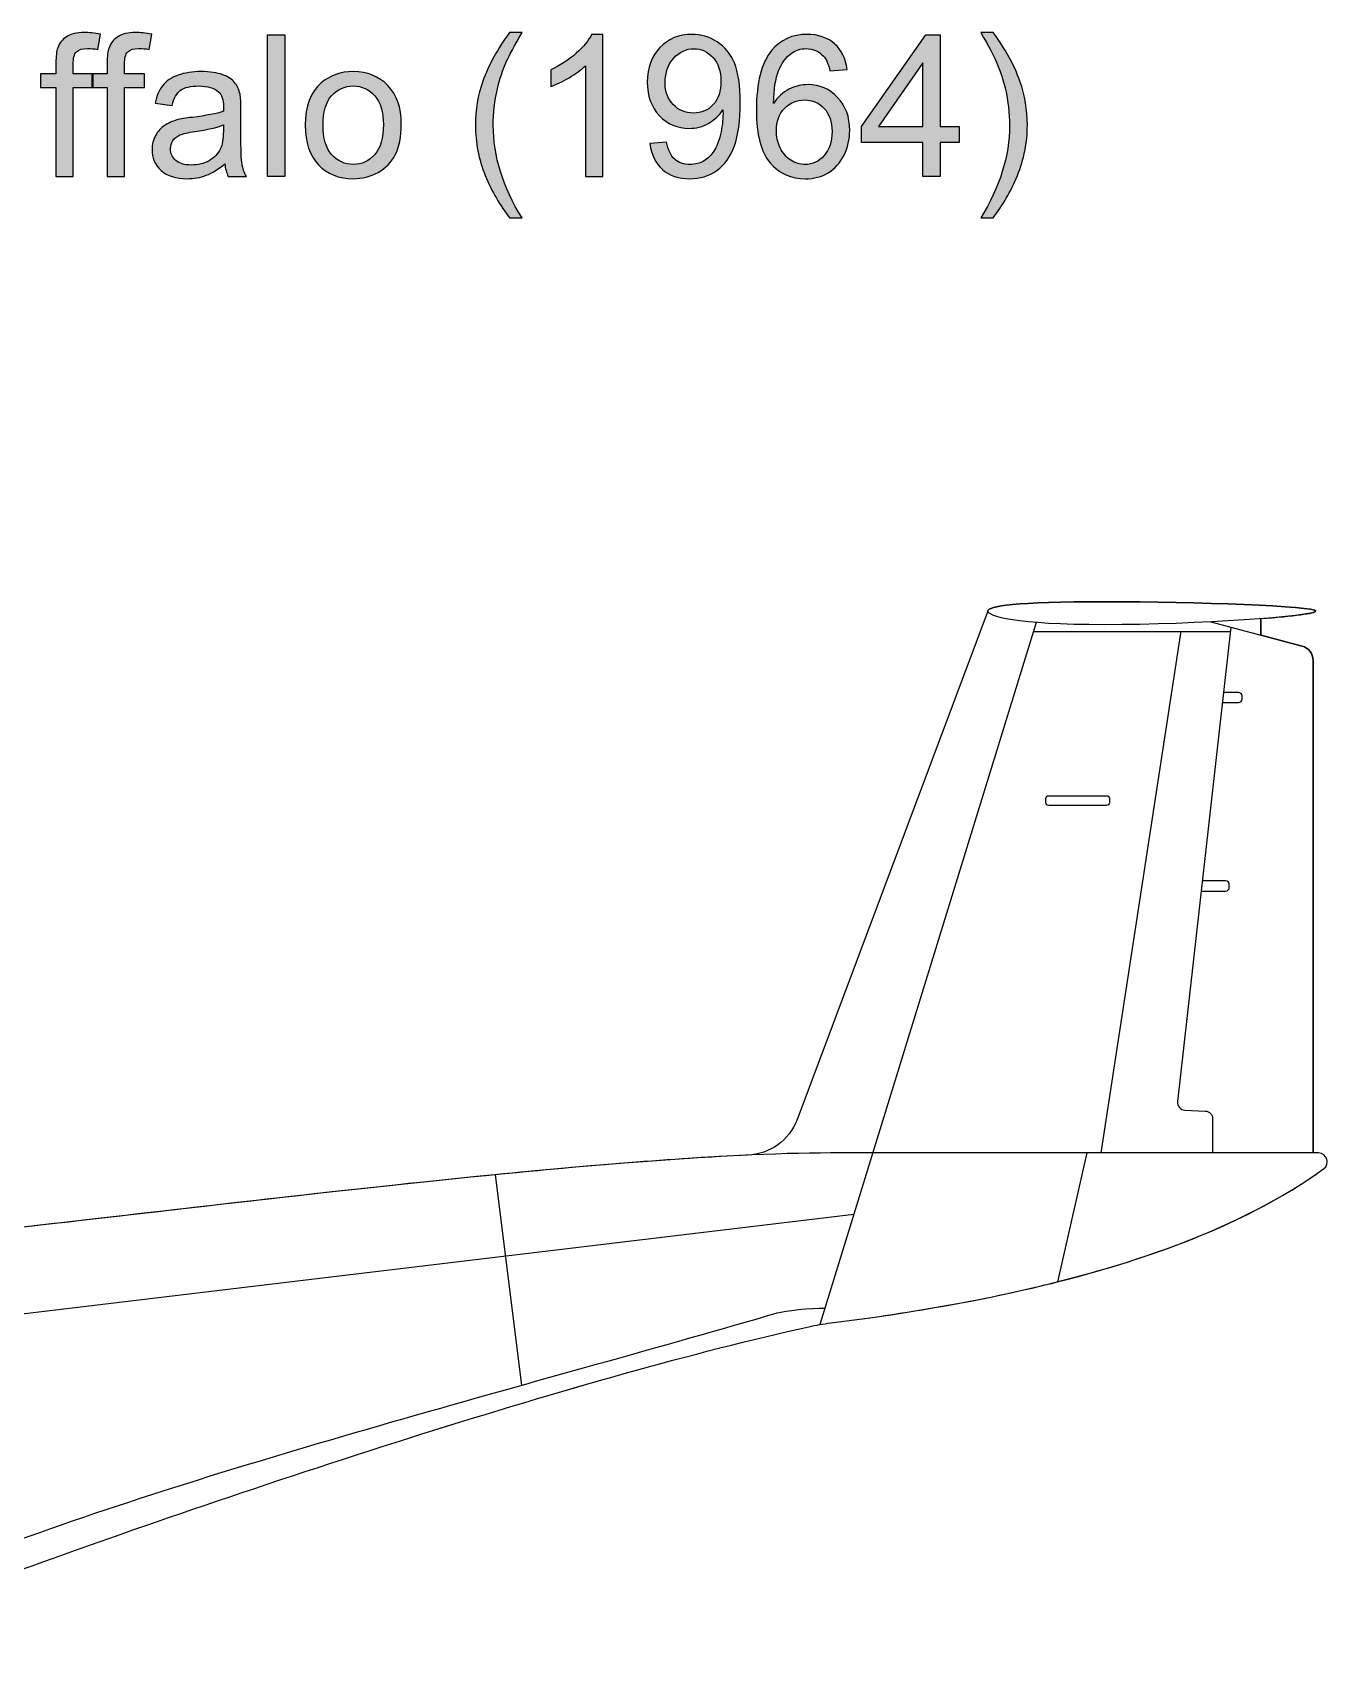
# Model space of a CAD drawing. Extents: x 65 to 355, y 40 to 244.
# Drawn here: x 152.4 to 194.1, y 191.6 to 243.9 of the extents above; entities that cross this region are included whole.
import ezdxf

# ---------------------------------------------------------------- set-up
doc = ezdxf.new("R2010")
doc.units = 0
doc.header["$MEASUREMENT"] = 0
for name, color, linetype in [('4-VIEW', 7, 'CONTINUOUS'), ('SOLIDS', 7, 'CONTINUOUS'), ('TITLE', 7, 'CONTINUOUS')]:
    doc.layers.add(name, color=color, linetype=linetype)

# ---------------------------------------------------------------- blocks, each defined once
blk = doc.blocks.new('BLOCK_29')
at = {"layer": 'TITLE'}
h = blk.add_hatch(color=7, dxfattribs=at)
h.dxf.hatch_style = 2
edge = h.paths.add_edge_path()
edge.add_spline(control_points=[(153.119, 239.259), (153.119, 239.259), (153.119, 242.118), (153.119, 242.118), (153.119, 242.118), (152.626, 242.118), (152.626, 242.118), (152.626, 242.118), (152.626, 242.552), (152.626, 242.552), (152.626, 242.552), (153.119, 242.552), (153.119, 242.552), (153.119, 242.552), (153.119, 242.902), (153.119, 242.902), (153.119, 243.123), (153.138, 243.287), (153.178, 243.395), (153.231, 243.54), (153.326, 243.657), (153.461, 243.747), (153.597, 243.837), (153.786, 243.882), (154.03, 243.882), (154.187, 243.882), (154.361, 243.863), (154.551, 243.826), (154.551, 243.826), (154.467, 243.339), (154.467, 243.339), (154.352, 243.36), (154.242, 243.37), (154.139, 243.37), (153.969, 243.37), (153.849, 243.334), (153.779, 243.262), (153.709, 243.189), (153.674, 243.054), (153.674, 242.855), (153.674, 242.855), (153.674, 242.552), (153.674, 242.552), (153.674, 242.552), (154.315, 242.552), (154.315, 242.552), (154.315, 242.552), (154.315, 242.118), (154.315, 242.118), (154.315, 242.118), (153.674, 242.118), (153.674, 242.118), (153.674, 242.118), (153.674, 239.259), (153.674, 239.259), (153.674, 239.259), (153.119, 239.259), (153.119, 239.259)], knot_values=[0, 0, 0, 0, 1, 1, 1, 2, 2, 2, 3, 3, 3, 4, 4, 4, 5, 5, 5, 6, 6, 6, 7, 7, 7, 8, 8, 8, 9, 9, 9, 10, 10, 10, 11, 11, 11, 12, 12, 12, 13, 13, 13, 14, 14, 14, 15, 15, 15, 16, 16, 16, 17, 17, 17, 18, 18, 18, 19, 19, 19, 19], degree=3, periodic=1)
h = blk.add_hatch(color=7, dxfattribs=at)
h.dxf.hatch_style = 2
edge = h.paths.add_edge_path()
edge.add_spline(control_points=[(154.768, 239.259), (154.768, 239.259), (154.768, 242.118), (154.768, 242.118), (154.768, 242.118), (154.275, 242.118), (154.275, 242.118), (154.275, 242.118), (154.275, 242.552), (154.275, 242.552), (154.275, 242.552), (154.768, 242.552), (154.768, 242.552), (154.768, 242.552), (154.768, 242.902), (154.768, 242.902), (154.768, 243.123), (154.788, 243.287), (154.827, 243.395), (154.881, 243.54), (154.975, 243.657), (155.111, 243.747), (155.246, 243.837), (155.436, 243.882), (155.68, 243.882), (155.837, 243.882), (156.01, 243.863), (156.201, 243.826), (156.201, 243.826), (156.117, 243.339), (156.117, 243.339), (156.001, 243.36), (155.892, 243.37), (155.788, 243.37), (155.619, 243.37), (155.499, 243.334), (155.429, 243.262), (155.358, 243.189), (155.323, 243.054), (155.323, 242.855), (155.323, 242.855), (155.323, 242.552), (155.323, 242.552), (155.323, 242.552), (155.965, 242.552), (155.965, 242.552), (155.965, 242.552), (155.965, 242.118), (155.965, 242.118), (155.965, 242.118), (155.323, 242.118), (155.323, 242.118), (155.323, 242.118), (155.323, 239.259), (155.323, 239.259), (155.323, 239.259), (154.768, 239.259), (154.768, 239.259)], knot_values=[0, 0, 0, 0, 1, 1, 1, 2, 2, 2, 3, 3, 3, 4, 4, 4, 5, 5, 5, 6, 6, 6, 7, 7, 7, 8, 8, 8, 9, 9, 9, 10, 10, 10, 11, 11, 11, 12, 12, 12, 13, 13, 13, 14, 14, 14, 15, 15, 15, 16, 16, 16, 17, 17, 17, 18, 18, 18, 19, 19, 19, 19], degree=3, periodic=1)
h = blk.add_hatch(color=7, dxfattribs=at)
h.dxf.hatch_style = 2
h.paths.add_polyline_path([(159.918, 239.259), (159.918, 243.804), (160.476, 243.804), (160.476, 239.259)])
h = blk.add_hatch(color=7, dxfattribs=at)
h.dxf.hatch_style = 2
edge = h.paths.add_edge_path()
edge.add_spline(control_points=[(167.704, 237.922), (167.396, 238.311), (167.135, 238.766), (166.922, 239.287), (166.71, 239.808), (166.603, 240.347), (166.603, 240.905), (166.603, 241.397), (166.683, 241.868), (166.842, 242.319), (167.028, 242.842), (167.315, 243.363), (167.704, 243.882), (167.704, 243.882), (168.104, 243.882), (168.104, 243.882), (167.854, 243.452), (167.688, 243.145), (167.608, 242.961), (167.482, 242.676), (167.382, 242.378), (167.31, 242.068), (167.221, 241.681), (167.177, 241.293), (167.177, 240.902), (167.177, 239.908), (167.486, 238.915), (168.104, 237.922), (168.104, 237.922), (167.704, 237.922), (167.704, 237.922)], knot_values=[0, 0, 0, 0, 1, 1, 1, 2, 2, 2, 3, 3, 3, 4, 4, 4, 5, 5, 5, 6, 6, 6, 7, 7, 7, 8, 8, 8, 9, 9, 9, 10, 10, 10, 10], degree=3, periodic=1)
h = blk.add_hatch(color=7, dxfattribs=at)
h.dxf.hatch_style = 2
edge = h.paths.add_edge_path()
edge.add_spline(control_points=[(170.699, 239.259), (170.699, 239.259), (170.141, 239.259), (170.141, 239.259), (170.141, 239.259), (170.141, 242.815), (170.141, 242.815), (170.007, 242.687), (169.83, 242.559), (169.612, 242.431), (169.394, 242.303), (169.198, 242.206), (169.025, 242.142), (169.025, 242.142), (169.025, 242.682), (169.025, 242.682), (169.337, 242.829), (169.61, 243.006), (169.843, 243.215), (170.077, 243.424), (170.242, 243.626), (170.339, 243.823), (170.339, 243.823), (170.699, 243.823), (170.699, 243.823), (170.699, 243.823), (170.699, 239.259), (170.699, 239.259)], knot_values=[0, 0, 0, 0, 1, 1, 1, 2, 2, 2, 3, 3, 3, 4, 4, 4, 5, 5, 5, 6, 6, 6, 7, 7, 7, 8, 8, 8, 9, 9, 9, 9], degree=3, periodic=1)
h = blk.add_hatch(color=7, dxfattribs=at)
h.dxf.hatch_style = 2
edge = h.paths.add_edge_path()
edge.add_spline(control_points=[(172.212, 240.31), (172.212, 240.31), (172.748, 240.359), (172.748, 240.359), (172.794, 240.107), (172.881, 239.924), (173.009, 239.811), (173.137, 239.697), (173.301, 239.64), (173.502, 239.64), (173.673, 239.64), (173.824, 239.679), (173.953, 239.758), (174.082, 239.837), (174.188, 239.941), (174.271, 240.073), (174.354, 240.204), (174.423, 240.381), (174.479, 240.604), (174.534, 240.828), (174.562, 241.055), (174.562, 241.287), (174.562, 241.311), (174.561, 241.349), (174.559, 241.398), (174.448, 241.22), (174.295, 241.076), (174.102, 240.966), (173.909, 240.855), (173.699, 240.8), (173.474, 240.8), (173.098, 240.8), (172.779, 240.936), (172.519, 241.209), (172.259, 241.482), (172.128, 241.842), (172.128, 242.288), (172.128, 242.749), (172.264, 243.12), (172.536, 243.401), (172.808, 243.682), (173.148, 243.823), (173.558, 243.823), (173.853, 243.823), (174.124, 243.743), (174.369, 243.584), (174.613, 243.425), (174.799, 243.198), (174.927, 242.904), (175.054, 242.609), (175.117, 242.183), (175.117, 241.625), (175.117, 241.044), (175.054, 240.581), (174.928, 240.237), (174.802, 239.893), (174.614, 239.631), (174.365, 239.451), (174.116, 239.271), (173.824, 239.181), (173.489, 239.181), (173.134, 239.181), (172.844, 239.28), (172.618, 239.477), (172.393, 239.675), (172.258, 239.952), (172.212, 240.31)], knot_values=[0, 0, 0, 0, 1, 1, 1, 2, 2, 2, 3, 3, 3, 4, 4, 4, 5, 5, 5, 6, 6, 6, 7, 7, 7, 8, 8, 8, 9, 9, 9, 10, 10, 10, 11, 11, 11, 12, 12, 12, 13, 13, 13, 14, 14, 14, 15, 15, 15, 16, 16, 16, 17, 17, 17, 18, 18, 18, 19, 19, 19, 20, 20, 20, 21, 21, 21, 22, 22, 22, 22], degree=3, periodic=1)
edge = h.paths.add_edge_path()
edge.add_spline(control_points=[(174.497, 242.316), (174.497, 242.636), (174.412, 242.891), (174.241, 243.079), (174.071, 243.267), (173.866, 243.361), (173.626, 243.361), (173.378, 243.361), (173.162, 243.26), (172.978, 243.057), (172.794, 242.854), (172.702, 242.592), (172.702, 242.269), (172.702, 241.98), (172.789, 241.745), (172.964, 241.564), (173.139, 241.383), (173.354, 241.293), (173.61, 241.293), (173.869, 241.293), (174.081, 241.383), (174.248, 241.564), (174.414, 241.745), (174.497, 241.996), (174.497, 242.316)], knot_values=[0, 0, 0, 0, 1, 1, 1, 2, 2, 2, 3, 3, 3, 4, 4, 4, 5, 5, 5, 6, 6, 6, 7, 7, 7, 8, 8, 8, 8], degree=3, periodic=1)
h = blk.add_hatch(color=7, dxfattribs=at)
h.dxf.hatch_style = 2
edge = h.paths.add_edge_path()
edge.add_spline(control_points=[(178.556, 242.691), (178.556, 242.691), (178.001, 242.648), (178.001, 242.648), (177.951, 242.867), (177.881, 243.026), (177.79, 243.125), (177.639, 243.284), (177.453, 243.364), (177.232, 243.364), (177.054, 243.364), (176.898, 243.314), (176.764, 243.215), (176.588, 243.087), (176.45, 242.9), (176.348, 242.654), (176.247, 242.408), (176.194, 242.058), (176.19, 241.603), (176.324, 241.807), (176.489, 241.959), (176.683, 242.059), (176.877, 242.158), (177.081, 242.207), (177.294, 242.207), (177.666, 242.207), (177.983, 242.07), (178.244, 241.797), (178.506, 241.523), (178.636, 241.169), (178.636, 240.735), (178.636, 240.449), (178.575, 240.184), (178.452, 239.939), (178.329, 239.694), (178.16, 239.507), (177.945, 239.377), (177.73, 239.246), (177.486, 239.181), (177.213, 239.181), (176.748, 239.181), (176.369, 239.352), (176.075, 239.694), (175.782, 240.037), (175.635, 240.6), (175.635, 241.386), (175.635, 242.264), (175.797, 242.903), (176.122, 243.302), (176.405, 243.649), (176.786, 243.823), (177.266, 243.823), (177.624, 243.823), (177.917, 243.723), (178.145, 243.522), (178.373, 243.322), (178.51, 243.045), (178.556, 242.691)], knot_values=[0, 0, 0, 0, 1, 1, 1, 2, 2, 2, 3, 3, 3, 4, 4, 4, 5, 5, 5, 6, 6, 6, 7, 7, 7, 8, 8, 8, 9, 9, 9, 10, 10, 10, 11, 11, 11, 12, 12, 12, 13, 13, 13, 14, 14, 14, 15, 15, 15, 16, 16, 16, 17, 17, 17, 18, 18, 18, 19, 19, 19, 19], degree=3, periodic=1)
edge = h.paths.add_edge_path()
edge.add_spline(control_points=[(176.277, 240.732), (176.277, 240.539), (176.318, 240.355), (176.399, 240.18), (176.481, 240.004), (176.595, 239.87), (176.742, 239.778), (176.889, 239.686), (177.043, 239.64), (177.204, 239.64), (177.44, 239.64), (177.642, 239.735), (177.812, 239.925), (177.981, 240.116), (178.066, 240.374), (178.066, 240.701), (178.066, 241.015), (177.982, 241.262), (177.815, 241.443), (177.647, 241.624), (177.437, 241.714), (177.182, 241.714), (176.93, 241.714), (176.716, 241.624), (176.54, 241.443), (176.365, 241.262), (176.277, 241.025), (176.277, 240.732)], knot_values=[0, 0, 0, 0, 1, 1, 1, 2, 2, 2, 3, 3, 3, 4, 4, 4, 5, 5, 5, 6, 6, 6, 7, 7, 7, 8, 8, 8, 9, 9, 9, 9], degree=3, periodic=1)
h = blk.add_hatch(color=7, dxfattribs=at)
h.dxf.hatch_style = 2
h.paths.add_polyline_path([(180.981, 239.259), (180.981, 240.347), (179.009, 240.347), (179.009, 240.859), (181.083, 243.804), (181.539, 243.804), (181.539, 240.859), (182.153, 240.859), (182.153, 240.347), (181.539, 240.347), (181.539, 239.259)])
h.paths.add_polyline_path([(180.981, 240.859), (180.981, 242.908), (179.557, 240.859)])
h = blk.add_hatch(color=7, dxfattribs=at)
h.dxf.hatch_style = 2
edge = h.paths.add_edge_path()
edge.add_spline(control_points=[(183.244, 237.922), (183.244, 237.922), (182.844, 237.922), (182.844, 237.922), (183.462, 238.915), (183.771, 239.908), (183.771, 240.902), (183.771, 241.291), (183.727, 241.676), (183.638, 242.059), (183.567, 242.369), (183.469, 242.666), (183.343, 242.952), (183.263, 243.138), (183.096, 243.448), (182.844, 243.882), (182.844, 243.882), (183.244, 243.882), (183.244, 243.882), (183.633, 243.363), (183.92, 242.842), (184.106, 242.319), (184.265, 241.868), (184.345, 241.397), (184.345, 240.905), (184.345, 240.347), (184.238, 239.808), (184.024, 239.287), (183.81, 238.766), (183.55, 238.311), (183.244, 237.922)], knot_values=[0, 0, 0, 0, 1, 1, 1, 2, 2, 2, 3, 3, 3, 4, 4, 4, 5, 5, 5, 6, 6, 6, 7, 7, 7, 8, 8, 8, 9, 9, 9, 10, 10, 10, 10], degree=3, periodic=1)
h = blk.add_hatch(color=7, dxfattribs=at)
h.dxf.hatch_style = 2
edge = h.paths.add_edge_path()
edge.add_spline(control_points=[(158.548, 239.665), (158.341, 239.489), (158.142, 239.365), (157.951, 239.293), (157.76, 239.221), (157.555, 239.184), (157.335, 239.184), (156.974, 239.184), (156.696, 239.273), (156.501, 239.449), (156.307, 239.626), (156.21, 239.852), (156.21, 240.127), (156.21, 240.288), (156.247, 240.435), (156.32, 240.569), (156.393, 240.702), (156.49, 240.809), (156.608, 240.89), (156.727, 240.97), (156.861, 241.031), (157.01, 241.073), (157.119, 241.102), (157.285, 241.129), (157.506, 241.156), (157.957, 241.21), (158.288, 241.274), (158.501, 241.349), (158.503, 241.425), (158.504, 241.474), (158.504, 241.494), (158.504, 241.722), (158.452, 241.882), (158.346, 241.975), (158.204, 242.101), (157.992, 242.164), (157.711, 242.164), (157.448, 242.164), (157.254, 242.118), (157.129, 242.026), (157.004, 241.934), (156.912, 241.771), (156.852, 241.538), (156.852, 241.538), (156.306, 241.612), (156.306, 241.612), (156.356, 241.846), (156.437, 242.034), (156.551, 242.178), (156.665, 242.322), (156.829, 242.432), (157.044, 242.51), (157.259, 242.587), (157.508, 242.626), (157.791, 242.626), (158.072, 242.626), (158.301, 242.593), (158.476, 242.527), (158.652, 242.461), (158.781, 242.377), (158.864, 242.277), (158.947, 242.177), (159.005, 242.05), (159.038, 241.897), (159.056, 241.802), (159.066, 241.631), (159.066, 241.383), (159.066, 241.383), (159.066, 240.639), (159.066, 240.639), (159.066, 240.12), (159.077, 239.792), (159.101, 239.654), (159.125, 239.517), (159.172, 239.385), (159.242, 239.259), (159.242, 239.259), (158.659, 239.259), (158.659, 239.259), (158.602, 239.375), (158.564, 239.51), (158.548, 239.665)], knot_values=[0, 0, 0, 0, 1, 1, 1, 2, 2, 2, 3, 3, 3, 4, 4, 4, 5, 5, 5, 6, 6, 6, 7, 7, 7, 8, 8, 8, 9, 9, 9, 10, 10, 10, 11, 11, 11, 12, 12, 12, 13, 13, 13, 14, 14, 14, 15, 15, 15, 16, 16, 16, 17, 17, 17, 18, 18, 18, 19, 19, 19, 20, 20, 20, 21, 21, 21, 22, 22, 22, 23, 23, 23, 24, 24, 24, 25, 25, 25, 26, 26, 26, 27, 27, 27, 27], degree=3, periodic=1)
edge = h.paths.add_edge_path()
edge.add_spline(control_points=[(158.501, 240.911), (158.299, 240.829), (157.995, 240.758), (157.59, 240.701), (157.36, 240.667), (157.198, 240.63), (157.103, 240.589), (157.008, 240.548), (156.934, 240.487), (156.883, 240.408), (156.831, 240.328), (156.805, 240.24), (156.805, 240.142), (156.805, 239.994), (156.862, 239.87), (156.974, 239.77), (157.087, 239.671), (157.252, 239.622), (157.469, 239.622), (157.684, 239.622), (157.875, 239.669), (158.042, 239.763), (158.21, 239.857), (158.333, 239.985), (158.411, 240.149), (158.471, 240.275), (158.501, 240.461), (158.501, 240.707), (158.501, 240.707), (158.501, 240.911), (158.501, 240.911)], knot_values=[0, 0, 0, 0, 1, 1, 1, 2, 2, 2, 3, 3, 3, 4, 4, 4, 5, 5, 5, 6, 6, 6, 7, 7, 7, 8, 8, 8, 9, 9, 9, 10, 10, 10, 10], degree=3, periodic=1)
h = blk.add_hatch(color=7, dxfattribs=at)
h.dxf.hatch_style = 2
edge = h.paths.add_edge_path()
edge.add_spline(control_points=[(161.134, 240.905), (161.134, 241.515), (161.303, 241.967), (161.642, 242.26), (161.925, 242.504), (162.271, 242.626), (162.678, 242.626), (163.13, 242.626), (163.5, 242.478), (163.788, 242.181), (164.075, 241.884), (164.219, 241.475), (164.219, 240.952), (164.219, 240.528), (164.155, 240.195), (164.028, 239.952), (163.901, 239.709), (163.716, 239.52), (163.473, 239.386), (163.23, 239.252), (162.965, 239.184), (162.678, 239.184), (162.217, 239.184), (161.844, 239.332), (161.56, 239.628), (161.276, 239.923), (161.134, 240.349), (161.134, 240.905)], knot_values=[0, 0, 0, 0, 1, 1, 1, 2, 2, 2, 3, 3, 3, 4, 4, 4, 5, 5, 5, 6, 6, 6, 7, 7, 7, 8, 8, 8, 9, 9, 9, 9], degree=3, periodic=1)
edge = h.paths.add_edge_path()
edge.add_spline(control_points=[(161.707, 240.905), (161.707, 240.484), (161.799, 240.168), (161.983, 239.958), (162.167, 239.748), (162.399, 239.643), (162.678, 239.643), (162.955, 239.643), (163.185, 239.749), (163.369, 239.96), (163.553, 240.17), (163.645, 240.492), (163.645, 240.924), (163.645, 241.331), (163.553, 241.64), (163.368, 241.849), (163.183, 242.059), (162.953, 242.164), (162.678, 242.164), (162.399, 242.164), (162.167, 242.06), (161.983, 241.851), (161.799, 241.642), (161.707, 241.327), (161.707, 240.905)], knot_values=[0, 0, 0, 0, 1, 1, 1, 2, 2, 2, 3, 3, 3, 4, 4, 4, 5, 5, 5, 6, 6, 6, 7, 7, 7, 8, 8, 8, 8], degree=3, periodic=1)
for points in [[(159.918, 239.259), (159.918, 243.804), (160.476, 243.804), (160.476, 239.259), (159.918, 239.259)], [(180.981, 239.259), (180.981, 240.347), (179.009, 240.347), (179.009, 240.859), (181.083, 243.804), (181.539, 243.804), (181.539, 240.859), (182.153, 240.859), (182.153, 240.347), (181.539, 240.347), (181.539, 239.259), (180.981, 239.259)], [(180.981, 240.859), (180.981, 242.908), (179.557, 240.859), (180.981, 240.859)]]:
    blk.add_lwpolyline(points, dxfattribs=at)
for points, knots in [([(153.119, 239.259), (153.119, 239.259), (153.119, 242.118), (153.119, 242.118), (153.119, 242.118), (152.626, 242.118), (152.626, 242.118), (152.626, 242.118), (152.626, 242.552), (152.626, 242.552), (152.626, 242.552), (153.119, 242.552), (153.119, 242.552), (153.119, 242.552), (153.119, 242.902), (153.119, 242.902), (153.119, 243.123), (153.138, 243.287), (153.178, 243.395), (153.231, 243.54), (153.326, 243.657), (153.461, 243.747), (153.597, 243.837), (153.786, 243.882), (154.03, 243.882), (154.187, 243.882), (154.361, 243.863), (154.551, 243.826), (154.551, 243.826), (154.467, 243.339), (154.467, 243.339), (154.352, 243.36), (154.242, 243.37), (154.139, 243.37), (153.969, 243.37), (153.849, 243.334), (153.779, 243.262), (153.709, 243.189), (153.674, 243.054), (153.674, 242.855), (153.674, 242.855), (153.674, 242.552), (153.674, 242.552), (153.674, 242.552), (154.315, 242.552), (154.315, 242.552), (154.315, 242.552), (154.315, 242.118), (154.315, 242.118), (154.315, 242.118), (153.674, 242.118), (153.674, 242.118), (153.674, 242.118), (153.674, 239.259), (153.674, 239.259), (153.674, 239.259), (153.119, 239.259), (153.119, 239.259)], [0, 0, 0, 0, 1, 1, 1, 2, 2, 2, 3, 3, 3, 4, 4, 4, 5, 5, 5, 6, 6, 6, 7, 7, 7, 8, 8, 8, 9, 9, 9, 10, 10, 10, 11, 11, 11, 12, 12, 12, 13, 13, 13, 14, 14, 14, 15, 15, 15, 16, 16, 16, 17, 17, 17, 18, 18, 18, 19, 19, 19, 19]), ([(154.768, 239.259), (154.768, 239.259), (154.768, 242.118), (154.768, 242.118), (154.768, 242.118), (154.275, 242.118), (154.275, 242.118), (154.275, 242.118), (154.275, 242.552), (154.275, 242.552), (154.275, 242.552), (154.768, 242.552), (154.768, 242.552), (154.768, 242.552), (154.768, 242.902), (154.768, 242.902), (154.768, 243.123), (154.788, 243.287), (154.827, 243.395), (154.881, 243.54), (154.975, 243.657), (155.111, 243.747), (155.246, 243.837), (155.436, 243.882), (155.68, 243.882), (155.837, 243.882), (156.01, 243.863), (156.201, 243.826), (156.201, 243.826), (156.117, 243.339), (156.117, 243.339), (156.001, 243.36), (155.892, 243.37), (155.788, 243.37), (155.619, 243.37), (155.499, 243.334), (155.429, 243.262), (155.358, 243.189), (155.323, 243.054), (155.323, 242.855), (155.323, 242.855), (155.323, 242.552), (155.323, 242.552), (155.323, 242.552), (155.965, 242.552), (155.965, 242.552), (155.965, 242.552), (155.965, 242.118), (155.965, 242.118), (155.965, 242.118), (155.323, 242.118), (155.323, 242.118), (155.323, 242.118), (155.323, 239.259), (155.323, 239.259), (155.323, 239.259), (154.768, 239.259), (154.768, 239.259)], [0, 0, 0, 0, 1, 1, 1, 2, 2, 2, 3, 3, 3, 4, 4, 4, 5, 5, 5, 6, 6, 6, 7, 7, 7, 8, 8, 8, 9, 9, 9, 10, 10, 10, 11, 11, 11, 12, 12, 12, 13, 13, 13, 14, 14, 14, 15, 15, 15, 16, 16, 16, 17, 17, 17, 18, 18, 18, 19, 19, 19, 19]), ([(167.704, 237.922), (167.396, 238.311), (167.135, 238.766), (166.922, 239.287), (166.71, 239.808), (166.603, 240.347), (166.603, 240.905), (166.603, 241.397), (166.683, 241.868), (166.842, 242.319), (167.028, 242.842), (167.315, 243.363), (167.704, 243.882), (167.704, 243.882), (168.104, 243.882), (168.104, 243.882), (167.854, 243.452), (167.688, 243.145), (167.608, 242.961), (167.482, 242.676), (167.382, 242.378), (167.31, 242.068), (167.221, 241.681), (167.177, 241.293), (167.177, 240.902), (167.177, 239.908), (167.486, 238.915), (168.104, 237.922), (168.104, 237.922), (167.704, 237.922), (167.704, 237.922)], [0, 0, 0, 0, 1, 1, 1, 2, 2, 2, 3, 3, 3, 4, 4, 4, 5, 5, 5, 6, 6, 6, 7, 7, 7, 8, 8, 8, 9, 9, 9, 10, 10, 10, 10]), ([(170.699, 239.259), (170.699, 239.259), (170.141, 239.259), (170.141, 239.259), (170.141, 239.259), (170.141, 242.815), (170.141, 242.815), (170.007, 242.687), (169.83, 242.559), (169.612, 242.431), (169.394, 242.303), (169.198, 242.206), (169.025, 242.142), (169.025, 242.142), (169.025, 242.682), (169.025, 242.682), (169.337, 242.829), (169.61, 243.006), (169.843, 243.215), (170.077, 243.424), (170.242, 243.626), (170.339, 243.823), (170.339, 243.823), (170.699, 243.823), (170.699, 243.823), (170.699, 243.823), (170.699, 239.259), (170.699, 239.259)], [0, 0, 0, 0, 1, 1, 1, 2, 2, 2, 3, 3, 3, 4, 4, 4, 5, 5, 5, 6, 6, 6, 7, 7, 7, 8, 8, 8, 9, 9, 9, 9]), ([(172.212, 240.31), (172.212, 240.31), (172.748, 240.359), (172.748, 240.359), (172.794, 240.107), (172.881, 239.924), (173.009, 239.811), (173.137, 239.697), (173.301, 239.64), (173.502, 239.64), (173.673, 239.64), (173.824, 239.679), (173.953, 239.758), (174.082, 239.837), (174.188, 239.941), (174.271, 240.073), (174.354, 240.204), (174.423, 240.381), (174.479, 240.604), (174.534, 240.828), (174.562, 241.055), (174.562, 241.287), (174.562, 241.311), (174.561, 241.349), (174.559, 241.398), (174.448, 241.22), (174.295, 241.076), (174.102, 240.966), (173.909, 240.855), (173.699, 240.8), (173.474, 240.8), (173.098, 240.8), (172.779, 240.936), (172.519, 241.209), (172.259, 241.482), (172.128, 241.842), (172.128, 242.288), (172.128, 242.749), (172.264, 243.12), (172.536, 243.401), (172.808, 243.682), (173.148, 243.823), (173.558, 243.823), (173.853, 243.823), (174.124, 243.743), (174.369, 243.584), (174.613, 243.425), (174.799, 243.198), (174.927, 242.904), (175.054, 242.609), (175.117, 242.183), (175.117, 241.625), (175.117, 241.044), (175.054, 240.581), (174.928, 240.237), (174.802, 239.893), (174.614, 239.631), (174.365, 239.451), (174.116, 239.271), (173.824, 239.181), (173.489, 239.181), (173.134, 239.181), (172.844, 239.28), (172.618, 239.477), (172.393, 239.675), (172.258, 239.952), (172.212, 240.31)], [0, 0, 0, 0, 1, 1, 1, 2, 2, 2, 3, 3, 3, 4, 4, 4, 5, 5, 5, 6, 6, 6, 7, 7, 7, 8, 8, 8, 9, 9, 9, 10, 10, 10, 11, 11, 11, 12, 12, 12, 13, 13, 13, 14, 14, 14, 15, 15, 15, 16, 16, 16, 17, 17, 17, 18, 18, 18, 19, 19, 19, 20, 20, 20, 21, 21, 21, 22, 22, 22, 22]), ([(178.556, 242.691), (178.556, 242.691), (178.001, 242.648), (178.001, 242.648), (177.951, 242.867), (177.881, 243.026), (177.79, 243.125), (177.639, 243.284), (177.453, 243.364), (177.232, 243.364), (177.054, 243.364), (176.898, 243.314), (176.764, 243.215), (176.588, 243.087), (176.45, 242.9), (176.348, 242.654), (176.247, 242.408), (176.194, 242.058), (176.19, 241.603), (176.324, 241.807), (176.489, 241.959), (176.683, 242.059), (176.877, 242.158), (177.081, 242.207), (177.294, 242.207), (177.666, 242.207), (177.983, 242.07), (178.244, 241.797), (178.506, 241.523), (178.636, 241.169), (178.636, 240.735), (178.636, 240.449), (178.575, 240.184), (178.452, 239.939), (178.329, 239.694), (178.16, 239.507), (177.945, 239.377), (177.73, 239.246), (177.486, 239.181), (177.213, 239.181), (176.748, 239.181), (176.369, 239.352), (176.075, 239.694), (175.782, 240.037), (175.635, 240.6), (175.635, 241.386), (175.635, 242.264), (175.797, 242.903), (176.122, 243.302), (176.405, 243.649), (176.786, 243.823), (177.266, 243.823), (177.624, 243.823), (177.917, 243.723), (178.145, 243.522), (178.373, 243.322), (178.51, 243.045), (178.556, 242.691)], [0, 0, 0, 0, 1, 1, 1, 2, 2, 2, 3, 3, 3, 4, 4, 4, 5, 5, 5, 6, 6, 6, 7, 7, 7, 8, 8, 8, 9, 9, 9, 10, 10, 10, 11, 11, 11, 12, 12, 12, 13, 13, 13, 14, 14, 14, 15, 15, 15, 16, 16, 16, 17, 17, 17, 18, 18, 18, 19, 19, 19, 19]), ([(183.244, 237.922), (183.244, 237.922), (182.844, 237.922), (182.844, 237.922), (183.462, 238.915), (183.771, 239.908), (183.771, 240.902), (183.771, 241.291), (183.727, 241.676), (183.638, 242.059), (183.567, 242.369), (183.469, 242.666), (183.343, 242.952), (183.263, 243.138), (183.096, 243.448), (182.844, 243.882), (182.844, 243.882), (183.244, 243.882), (183.244, 243.882), (183.633, 243.363), (183.92, 242.842), (184.106, 242.319), (184.265, 241.868), (184.345, 241.397), (184.345, 240.905), (184.345, 240.347), (184.238, 239.808), (184.024, 239.287), (183.81, 238.766), (183.55, 238.311), (183.244, 237.922)], [0, 0, 0, 0, 1, 1, 1, 2, 2, 2, 3, 3, 3, 4, 4, 4, 5, 5, 5, 6, 6, 6, 7, 7, 7, 8, 8, 8, 9, 9, 9, 10, 10, 10, 10]), ([(174.497, 242.316), (174.497, 242.636), (174.412, 242.891), (174.241, 243.079), (174.071, 243.267), (173.866, 243.361), (173.626, 243.361), (173.378, 243.361), (173.162, 243.26), (172.978, 243.057), (172.794, 242.854), (172.702, 242.592), (172.702, 242.269), (172.702, 241.98), (172.789, 241.745), (172.964, 241.564), (173.139, 241.383), (173.354, 241.293), (173.61, 241.293), (173.869, 241.293), (174.081, 241.383), (174.248, 241.564), (174.414, 241.745), (174.497, 241.996), (174.497, 242.316)], [0, 0, 0, 0, 1, 1, 1, 2, 2, 2, 3, 3, 3, 4, 4, 4, 5, 5, 5, 6, 6, 6, 7, 7, 7, 8, 8, 8, 8]), ([(158.548, 239.665), (158.341, 239.489), (158.142, 239.365), (157.951, 239.293), (157.76, 239.221), (157.555, 239.184), (157.335, 239.184), (156.974, 239.184), (156.696, 239.273), (156.501, 239.449), (156.307, 239.626), (156.21, 239.852), (156.21, 240.127), (156.21, 240.288), (156.247, 240.435), (156.32, 240.569), (156.393, 240.702), (156.49, 240.809), (156.608, 240.89), (156.727, 240.97), (156.861, 241.031), (157.01, 241.073), (157.119, 241.102), (157.285, 241.129), (157.506, 241.156), (157.957, 241.21), (158.288, 241.274), (158.501, 241.349), (158.503, 241.425), (158.504, 241.474), (158.504, 241.494), (158.504, 241.722), (158.452, 241.882), (158.346, 241.975), (158.204, 242.101), (157.992, 242.164), (157.711, 242.164), (157.448, 242.164), (157.254, 242.118), (157.129, 242.026), (157.004, 241.934), (156.912, 241.771), (156.852, 241.538), (156.852, 241.538), (156.306, 241.612), (156.306, 241.612), (156.356, 241.846), (156.437, 242.034), (156.551, 242.178), (156.665, 242.322), (156.829, 242.432), (157.044, 242.51), (157.259, 242.587), (157.508, 242.626), (157.791, 242.626), (158.072, 242.626), (158.301, 242.593), (158.476, 242.527), (158.652, 242.461), (158.781, 242.377), (158.864, 242.277), (158.947, 242.177), (159.005, 242.05), (159.038, 241.897), (159.056, 241.802), (159.066, 241.631), (159.066, 241.383), (159.066, 241.383), (159.066, 240.639), (159.066, 240.639), (159.066, 240.12), (159.077, 239.792), (159.101, 239.654), (159.125, 239.517), (159.172, 239.385), (159.242, 239.259), (159.242, 239.259), (158.659, 239.259), (158.659, 239.259), (158.602, 239.375), (158.564, 239.51), (158.548, 239.665)], [0, 0, 0, 0, 1, 1, 1, 2, 2, 2, 3, 3, 3, 4, 4, 4, 5, 5, 5, 6, 6, 6, 7, 7, 7, 8, 8, 8, 9, 9, 9, 10, 10, 10, 11, 11, 11, 12, 12, 12, 13, 13, 13, 14, 14, 14, 15, 15, 15, 16, 16, 16, 17, 17, 17, 18, 18, 18, 19, 19, 19, 20, 20, 20, 21, 21, 21, 22, 22, 22, 23, 23, 23, 24, 24, 24, 25, 25, 25, 26, 26, 26, 27, 27, 27, 27]), ([(161.134, 240.905), (161.134, 241.515), (161.303, 241.967), (161.642, 242.26), (161.925, 242.504), (162.271, 242.626), (162.678, 242.626), (163.13, 242.626), (163.5, 242.478), (163.788, 242.181), (164.075, 241.884), (164.219, 241.475), (164.219, 240.952), (164.219, 240.528), (164.155, 240.195), (164.028, 239.952), (163.901, 239.709), (163.716, 239.52), (163.473, 239.386), (163.23, 239.252), (162.965, 239.184), (162.678, 239.184), (162.217, 239.184), (161.844, 239.332), (161.56, 239.628), (161.276, 239.923), (161.134, 240.349), (161.134, 240.905)], [0, 0, 0, 0, 1, 1, 1, 2, 2, 2, 3, 3, 3, 4, 4, 4, 5, 5, 5, 6, 6, 6, 7, 7, 7, 8, 8, 8, 9, 9, 9, 9]), ([(161.707, 240.905), (161.707, 240.484), (161.799, 240.168), (161.983, 239.958), (162.167, 239.748), (162.399, 239.643), (162.678, 239.643), (162.955, 239.643), (163.185, 239.749), (163.369, 239.96), (163.553, 240.17), (163.645, 240.492), (163.645, 240.924), (163.645, 241.331), (163.553, 241.64), (163.368, 241.849), (163.183, 242.059), (162.953, 242.164), (162.678, 242.164), (162.399, 242.164), (162.167, 242.06), (161.983, 241.851), (161.799, 241.642), (161.707, 241.327), (161.707, 240.905)], [0, 0, 0, 0, 1, 1, 1, 2, 2, 2, 3, 3, 3, 4, 4, 4, 5, 5, 5, 6, 6, 6, 7, 7, 7, 8, 8, 8, 8]), ([(176.277, 240.732), (176.277, 240.539), (176.318, 240.355), (176.399, 240.18), (176.481, 240.004), (176.595, 239.87), (176.742, 239.778), (176.889, 239.686), (177.043, 239.64), (177.204, 239.64), (177.44, 239.64), (177.642, 239.735), (177.812, 239.925), (177.981, 240.116), (178.066, 240.374), (178.066, 240.701), (178.066, 241.015), (177.982, 241.262), (177.815, 241.443), (177.647, 241.624), (177.437, 241.714), (177.182, 241.714), (176.93, 241.714), (176.716, 241.624), (176.54, 241.443), (176.365, 241.262), (176.277, 241.025), (176.277, 240.732)], [0, 0, 0, 0, 1, 1, 1, 2, 2, 2, 3, 3, 3, 4, 4, 4, 5, 5, 5, 6, 6, 6, 7, 7, 7, 8, 8, 8, 9, 9, 9, 9]), ([(158.501, 240.911), (158.299, 240.829), (157.995, 240.758), (157.59, 240.701), (157.36, 240.667), (157.198, 240.63), (157.103, 240.589), (157.008, 240.548), (156.934, 240.487), (156.883, 240.408), (156.831, 240.328), (156.805, 240.24), (156.805, 240.142), (156.805, 239.994), (156.862, 239.87), (156.974, 239.77), (157.087, 239.671), (157.252, 239.622), (157.469, 239.622), (157.684, 239.622), (157.875, 239.669), (158.042, 239.763), (158.21, 239.857), (158.333, 239.985), (158.411, 240.149), (158.471, 240.275), (158.501, 240.461), (158.501, 240.707), (158.501, 240.707), (158.501, 240.911), (158.501, 240.911)], [0, 0, 0, 0, 1, 1, 1, 2, 2, 2, 3, 3, 3, 4, 4, 4, 5, 5, 5, 6, 6, 6, 7, 7, 7, 8, 8, 8, 9, 9, 9, 10, 10, 10, 10])]:
    blk.add_open_spline(points, degree=3, knots=knots, dxfattribs=at)

msp = doc.modelspace()

# ---------------------------------------------------------------- linework, layer by layer
at = {"layer": '4-VIEW', "color": 7}
for points in [[(184.623, 224.918), (177.674, 202.351)], [(191.846, 225.041), (191.846, 224.51)], [(184.534, 224.629), (190.865, 224.629)], [(189.281, 224.636), (186.709, 207.865)], [(186.254, 207.865), (185.318, 203.724)], [(167.234, 207.164), (168.08, 200.397)]]:
    msp.add_lwpolyline(points, dxfattribs=at)
for points, knots in [([(186.839, 225.583), (183.93, 225.583), (183.079, 225.449), (183.079, 225.284), (183.079, 225.119), (183.93, 224.845), (186.839, 224.845), (189.748, 224.845), (193.614, 225.119), (193.614, 225.284), (193.614, 225.449), (189.748, 225.583), (186.839, 225.583), (186.839, 225.583), (186.839, 225.583), (186.839, 225.583)], [0, 0, 0, 0, 1, 1, 1, 2, 2, 2, 3, 3, 3, 4, 4, 4, 5, 5, 5, 5]), ([(183.079, 225.284), (183.079, 225.284), (176.942, 208.943), (176.942, 208.943), (176.685, 208.259), (176.082, 207.833), (175.352, 207.796)], [0, 0, 0, 0, 1, 1, 1, 2, 2, 2, 2]), ([(190.241, 224.939), (190.241, 224.939), (193.178, 224.159), (193.178, 224.159), (193.388, 224.103), (193.53, 223.918), (193.53, 223.7), (193.53, 223.7), (193.53, 207.865), (193.53, 207.865)], [0, 0, 0, 0, 1, 1, 1, 2, 2, 2, 3, 3, 3, 3]), ([(190.881, 224.769), (190.881, 224.769), (189.176, 209.515), (189.176, 209.515), (189.16, 209.373), (189.267, 209.248), (189.41, 209.242), (189.41, 209.242), (190.065, 209.213), (190.065, 209.213), (190.197, 209.207), (190.301, 209.099), (190.301, 208.967), (190.301, 208.967), (190.301, 207.865), (190.301, 207.865)], [0, 0, 0, 0, 1, 1, 1, 2, 2, 2, 3, 3, 3, 4, 4, 4, 5, 5, 5, 5]), ([(190.638, 222.344), (190.638, 222.344), (191.133, 222.344), (191.133, 222.344), (191.197, 222.344), (191.249, 222.396), (191.249, 222.46), (191.249, 222.46), (191.249, 222.553), (191.249, 222.553), (191.249, 222.617), (191.197, 222.669), (191.133, 222.669), (191.133, 222.669), (190.646, 222.669), (190.646, 222.669)], [0, 0, 0, 0, 1, 1, 1, 2, 2, 2, 3, 3, 3, 4, 4, 4, 5, 5, 5, 5]), ([(185.031, 219.035), (185.031, 219.035), (186.892, 219.035), (186.892, 219.035), (186.941, 219.035), (186.981, 219.075), (186.981, 219.123), (186.981, 219.123), (186.981, 219.263), (186.981, 219.263), (186.981, 219.312), (186.941, 219.351), (186.892, 219.351), (186.892, 219.351), (185.031, 219.351), (185.031, 219.351), (184.982, 219.351), (184.942, 219.312), (184.942, 219.263), (184.942, 219.263), (184.942, 219.123), (184.942, 219.123), (184.942, 219.075), (184.982, 219.035), (185.031, 219.035), (185.031, 219.035), (185.031, 219.035), (185.031, 219.035)], [0, 0, 0, 0, 1, 1, 1, 2, 2, 2, 3, 3, 3, 4, 4, 4, 5, 5, 5, 6, 6, 6, 7, 7, 7, 8, 8, 8, 9, 9, 9, 9]), ([(189.933, 216.285), (189.933, 216.285), (190.719, 216.285), (190.719, 216.285), (190.784, 216.285), (190.836, 216.337), (190.836, 216.401), (190.836, 216.401), (190.836, 216.494), (190.836, 216.494), (190.836, 216.558), (190.784, 216.611), (190.719, 216.611), (190.719, 216.611), (189.969, 216.611), (189.969, 216.611)], [0, 0, 0, 0, 1, 1, 1, 2, 2, 2, 3, 3, 3, 4, 4, 4, 5, 5, 5, 5]), ([(119.486, 204.521), (119.486, 204.521), (109.688, 204.394), (109.688, 204.394), (107.361, 204.363), (106.486, 202.988), (105.263, 201.39), (105.184, 201.287), (105.1, 201.212), (104.99, 201.145), (103.473, 200.23), (102.392, 199.177), (101.362, 198.065), (101.3, 197.997), (101.269, 197.918), (101.269, 197.825), (101.269, 197.825), (101.269, 193.963), (101.269, 193.963), (101.269, 193.831), (101.337, 193.717), (101.453, 193.654), (103.351, 192.622), (104.679, 192.589), (106.719, 192.612), (106.719, 192.612), (124.132, 192.9), (124.132, 192.9), (124.132, 192.9), (145, 193.274), (145, 193.274), (147.76, 193.323), (149.682, 193.633), (152.351, 194.596), (159.648, 197.227), (170.063, 200.673), (177.322, 202.282), (177.549, 202.332), (177.778, 202.371), (178.027, 202.402), (185.33, 203.31), (190.577, 204.974), (193.867, 207.356), (194.087, 207.515), (193.974, 207.865), (193.701, 207.865), (193.701, 207.865), (178.017, 207.865), (178.017, 207.865), (170.996, 207.865), (157.286, 206.01), (148.723, 205.114), (148.343, 205.075), (148.017, 205.057), (147.635, 205.057), (147.635, 205.057), (138.969, 205.038), (138.969, 205.038)], [0, 0, 0, 0, 1, 1, 1, 2, 2, 2, 3, 3, 3, 4, 4, 4, 5, 5, 5, 6, 6, 6, 7, 7, 7, 8, 8, 8, 9, 9, 9, 10, 10, 10, 11, 11, 11, 12, 12, 12, 13, 13, 13, 14, 14, 14, 15, 15, 15, 16, 16, 16, 17, 17, 17, 18, 18, 18, 19, 19, 19, 19]), ([(144.695, 202.24), (144.695, 202.24), (147.464, 202.24), (147.464, 202.24), (147.965, 202.24), (148.393, 202.266), (148.891, 202.325), (148.891, 202.325), (178.766, 205.899), (178.766, 205.899)], [0, 0, 0, 0, 1, 1, 1, 2, 2, 2, 3, 3, 3, 3]), ([(113.229, 193.672), (113.229, 193.672), (124.132, 193.852), (124.132, 193.852), (124.132, 193.852), (145, 194.226), (145, 194.226), (147.759, 194.275), (149.594, 194.585), (152.263, 195.548), (159.559, 198.179), (169.085, 200.614), (176.308, 202.725), (176.53, 202.791), (177.399, 202.889), (177.834, 202.873)], [0, 0, 0, 0, 1, 1, 1, 2, 2, 2, 3, 3, 3, 4, 4, 4, 5, 5, 5, 5])]:
    msp.add_open_spline(points, degree=3, knots=knots, dxfattribs=at)
at = {"layer": 'SOLIDS'}
msp.add_open_spline([(128.318, 205.096), (128.766, 205.572), (129.195, 205.991), (129.49, 206.182), (130.659, 206.937), (133.076, 207.14), (135.16, 206.817), (135.996, 206.687), (136.779, 206.473), (137.406, 206.177), (137.711, 206.032), (137.98, 205.867), (138.2, 205.683), (138.2, 205.683), (138.969, 205.038), (138.969, 205.038), (138.969, 205.038), (147.635, 205.057), (147.635, 205.057), (147.826, 205.057), (148.003, 205.061), (148.18, 205.071), (148.356, 205.08), (148.533, 205.095), (148.723, 205.114), (153.886, 205.655), (160.922, 206.544), (167.233, 207.164), (170.187, 207.455), (172.982, 207.686), (175.352, 207.796), (176.081, 207.833), (176.685, 208.259), (176.942, 208.943), (176.942, 208.943), (183.079, 225.284), (183.079, 225.284), (183.079, 225.449), (183.93, 225.583), (186.839, 225.583), (189.748, 225.583), (193.614, 225.449), (193.614, 225.284), (193.614, 225.213), (192.896, 225.121), (191.846, 225.041), (191.846, 225.041), (191.846, 224.513), (191.846, 224.513), (191.846, 224.513), (193.177, 224.159), (193.177, 224.159), (193.388, 224.103), (193.53, 223.918), (193.53, 223.7), (193.53, 223.7), (193.53, 207.865), (193.53, 207.865), (193.53, 207.865), (193.701, 207.865), (193.701, 207.865), (193.974, 207.865), (194.087, 207.515), (193.867, 207.356), (191.799, 205.858), (188.957, 204.645), (185.318, 203.724), (183.168, 203.181), (180.739, 202.739), (178.027, 202.402), (177.905, 202.387), (177.788, 202.37), (177.673, 202.351), (177.554, 202.33), (177.438, 202.308), (177.322, 202.282), (170.062, 200.673), (159.648, 197.227), (152.351, 194.596), (150.814, 194.041), (149.524, 193.703), (148.18, 193.507), (147.19, 193.362), (146.17, 193.294), (145, 193.274), (145, 193.274), (127.295, 192.957), (127.295, 192.957), (127.295, 192.957), (127.113, 192.523), (127.113, 192.523), (127.082, 192.449), (127.014, 192.404), (126.934, 192.404), (126.934, 192.404), (125.878, 192.404), (125.878, 192.404), (125.79, 192.404), (125.716, 192.46), (125.692, 192.544), (125.692, 192.544), (125.583, 192.926), (125.583, 192.926), (125.583, 192.926), (124.132, 192.9), (124.132, 192.9), (124.132, 192.9), (124.094, 192.899), (124.094, 192.899), (124.094, 192.899), (124.094, 191.778), (124.094, 191.778), (124.094, 191.672), (124.007, 191.585), (123.9, 191.585), (123.9, 191.585), (123.664, 191.585), (123.664, 191.585), (123.557, 191.585), (123.47, 191.672), (123.47, 191.778), (123.47, 191.778), (123.47, 192.889), (123.47, 192.889), (123.47, 192.889), (123.191, 192.885), (123.191, 192.885), (122.64, 192.569), (121.914, 192.032), (121.281, 192.032), (121.281, 192.032), (120.292, 192.032), (120.292, 192.032), (119.591, 192.032), (119.298, 192.374), (118.845, 192.813), (118.845, 192.813), (117.57, 192.791), (117.57, 192.791), (117.57, 192.791), (109.172, 192.653), (109.172, 192.653), (109.172, 192.653), (106.719, 192.612), (106.719, 192.612), (104.679, 192.589), (103.351, 192.622), (101.453, 193.654), (101.393, 193.687), (101.346, 193.733), (101.314, 193.788), (96.866, 194.132), (97.011, 197.461), (101.292, 197.954), (101.308, 197.994), (101.331, 198.031), (101.362, 198.065), (101.545, 198.261), (101.729, 198.457), (101.916, 198.649), (102.452, 199.2), (103.018, 199.731), (103.664, 200.234), (104.07, 200.55), (104.508, 200.855), (104.99, 201.145), (105.045, 201.179), (105.094, 201.214), (105.138, 201.254), (105.183, 201.294), (105.224, 201.339), (105.263, 201.39), (105.832, 202.133), (106.325, 202.828), (106.925, 203.362), (107.242, 203.645), (107.588, 203.882), (107.992, 204.058), (108.465, 204.264), (109.016, 204.385), (109.688, 204.394), (109.688, 204.394), (109.764, 204.395), (109.764, 204.395), (109.764, 204.395), (109.96, 204.397), (109.96, 204.397), (109.96, 204.397), (112.277, 204.427), (112.277, 204.427), (112.277, 204.427), (113.196, 204.439), (113.196, 204.439), (113.196, 204.439), (115.682, 204.471), (115.682, 204.471), (115.682, 204.471), (115.682, 204.948), (115.682, 204.948), (115.682, 204.996), (115.721, 205.036), (115.77, 205.036), (115.77, 205.036), (115.835, 205.036), (115.835, 205.036), (115.884, 205.036), (115.923, 204.996), (115.923, 204.948), (115.923, 204.948), (115.923, 204.474), (115.923, 204.474), (115.923, 204.474), (117.182, 204.491), (117.182, 204.491), (117.182, 204.491), (119.486, 204.521), (119.486, 204.521), (119.679, 204.563), (119.879, 204.604), (120.087, 204.641), (120.142, 204.651), (120.198, 204.661), (120.255, 204.671), (121.629, 204.909), (123.317, 205.047), (125.291, 205.092), (125.311, 205.093), (125.331, 205.094), (125.35, 205.094), (125.35, 205.094), (125.35, 205.31), (125.35, 205.31), (125.35, 205.427), (125.446, 205.521), (125.562, 205.521), (125.562, 205.521), (126.952, 205.521), (126.952, 205.521), (126.996, 205.521), (127.034, 205.51), (127.07, 205.485), (127.07, 205.485), (127.626, 205.106), (127.626, 205.106), (127.854, 205.103), (128.085, 205.1), (128.318, 205.096)], degree=3, knots=[0, 0, 0, 0, 1, 1, 1, 2, 2, 2, 3, 3, 3, 4, 4, 4, 5, 5, 5, 6, 6, 6, 7, 7, 7, 8, 8, 8, 9, 9, 9, 10, 10, 10, 11, 11, 11, 12, 12, 12, 13, 13, 13, 14, 14, 14, 15, 15, 15, 16, 16, 16, 17, 17, 17, 18, 18, 18, 19, 19, 19, 20, 20, 20, 21, 21, 21, 22, 22, 22, 23, 23, 23, 24, 24, 24, 25, 25, 25, 26, 26, 26, 27, 27, 27, 28, 28, 28, 29, 29, 29, 30, 30, 30, 31, 31, 31, 32, 32, 32, 33, 33, 33, 34, 34, 34, 35, 35, 35, 36, 36, 36, 37, 37, 37, 38, 38, 38, 39, 39, 39, 40, 40, 40, 41, 41, 41, 42, 42, 42, 43, 43, 43, 44, 44, 44, 45, 45, 45, 46, 46, 46, 47, 47, 47, 48, 48, 48, 49, 49, 49, 50, 50, 50, 51, 51, 51, 52, 52, 52, 53, 53, 53, 54, 54, 54, 55, 55, 55, 56, 56, 56, 57, 57, 57, 58, 58, 58, 59, 59, 59, 60, 60, 60, 61, 61, 61, 62, 62, 62, 63, 63, 63, 64, 64, 64, 65, 65, 65, 66, 66, 66, 67, 67, 67, 68, 68, 68, 69, 69, 69, 70, 70, 70, 71, 71, 71, 72, 72, 72, 73, 73, 73, 74, 74, 74, 75, 75, 75, 76, 76, 76, 77, 77, 77, 78, 78, 78, 79, 79, 79, 80, 80, 80, 81, 81, 81, 82, 82, 82, 82], dxfattribs=at)

# ---------------------------------------------------------------- block references
at = {"layer": 'TITLE'}
msp.add_blockref('BLOCK_29', (0, 0), dxfattribs=at)

doc.saveas('drawing.dxf')
